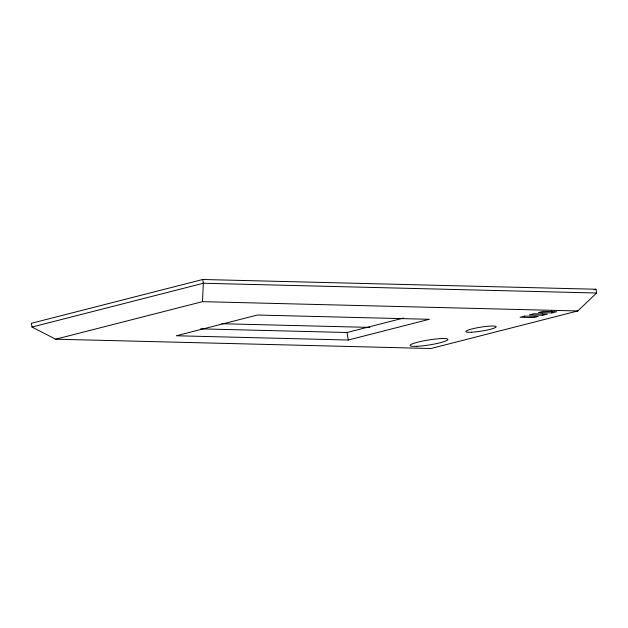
<?xml version="1.0" encoding="UTF-8"?>
<svg xmlns="http://www.w3.org/2000/svg" width="628" height="628" viewBox="0 0 628 628"><rect width="100%" height="100%" fill="white"/><g stroke="black" fill="none" stroke-linecap="round" stroke-linejoin="round"><path stroke-width="0.94" d="M55.641 339.199L202.499 301.652L203.331 283.252L202.734 279.491L31.4 323.294L32.004 327.055L55.641 339.199L430.926 348.509L577.784 310.962L596.6 293.009L595.996 289.249L202.734 279.491M32.004 327.055L203.331 283.252L596.6 293.009M200.528 328.86L347.049 332.502L403.616 318.035M348.257 340.023L429.332 319.299L257.417 315.028L176.342 335.76L348.257 340.023L347.049 332.502M594.104 289.728L595.996 289.249M542.796 315.248L547.388 314.071L533.902 313.741L529.318 314.911L542.796 315.248L542.498 313.364M551.973 312.901L556.565 311.724L543.079 311.394L538.494 312.563L551.973 312.901L551.674 311.017M202.499 301.652L577.784 310.962M221.747 323.726L369.868 327.4M524.725 316.088L520.133 317.258L533.619 317.595L538.212 316.418L524.725 316.088M471.487 332.236A15.378 2.01 -9.1 0 0 495.994 327.102A15.378 2.01 -9.1 0 0 475.467 328.13A15.378 2.01 -9.1 0 0 471.487 332.236M417.102 346.303A19.217 2.512 -9.1 0 0 447.733 339.889A19.217 2.512 -9.1 0 0 422.079 341.177A19.217 2.512 -9.1 0 0 417.102 346.303"/></g></svg>
